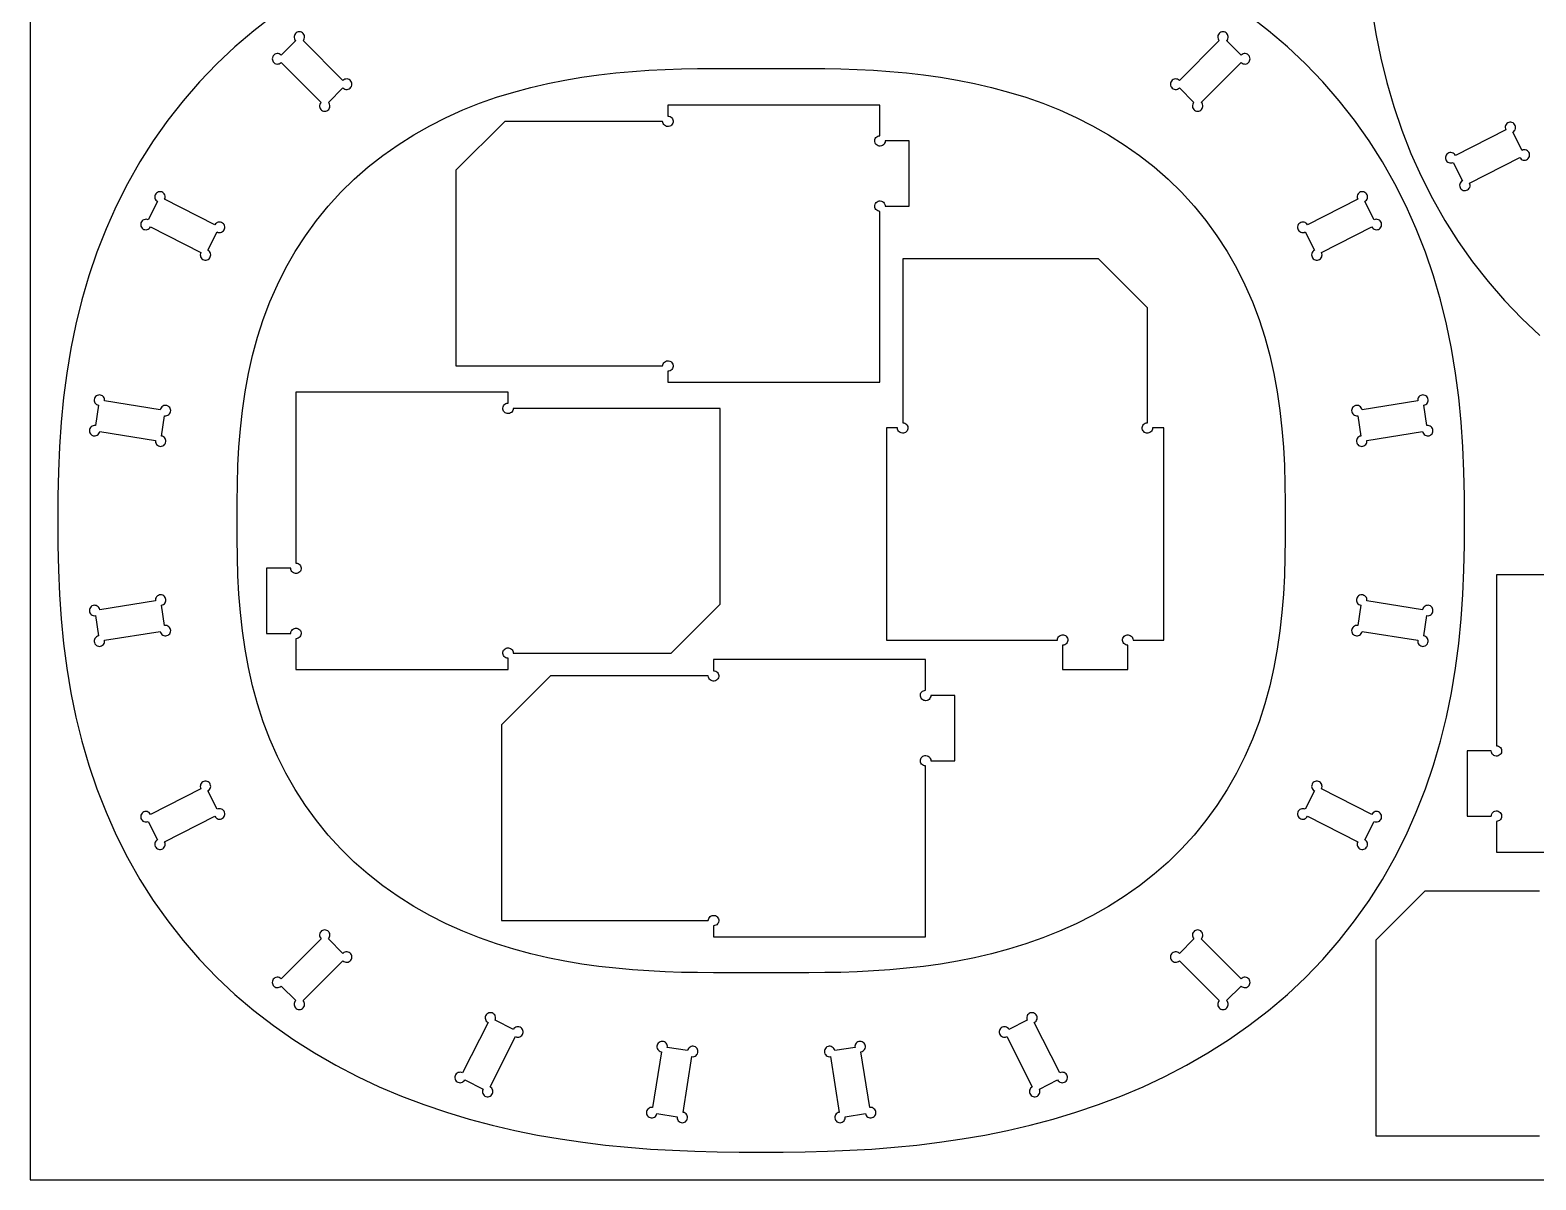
# Model space of a CAD drawing. Extents: x 0 to 2440, y -2940 to 1220.
# Drawn here: x 0 to 923, y -1470 to -765 of the extents above; entities that cross this region are included whole.
import ezdxf

# ---------------------------------------------------------------- set-up
doc = ezdxf.new("R2010")
doc.units = 0
doc.layers.add('CUT', color=1, linetype='Continuous')
doc.layers.add('REFERENCE-SHEET', color=8, linetype='Continuous')

msp = doc.modelspace()

# ---------------------------------------------------------------- linework, layer by layer
at = {"layer": 'CUT'}
for points in [[(149.21, -756.18), (137.19, -765.46), (125.6, -775.33), (114.49, -785.78), (103.88, -796.79), (93.82, -808.33), (84.35, -820.38), (75.49, -832.91), (67.27, -845.87), (59.69, -859.23), (52.78, -872.94), (46.54, -886.97), (40.96, -901.27), (36.04, -915.79), (31.76, -930.49), (28.1, -945.34), (25.03, -960.29), (22.53, -975.32), (20.56, -990.4), (19.08, -1005.49), (18.04, -1020.59), (17.39, -1035.67), (17.07, -1050.74), (17, -1065.8), (17.07, -1080.86), (17.39, -1095.93), (18.04, -1111.01), (19.08, -1126.11), (20.56, -1141.2), (22.53, -1156.28), (25.03, -1171.31), (28.1, -1186.26), (31.76, -1201.11), (36.04, -1215.81), (40.96, -1230.33), (46.54, -1244.63), (52.78, -1258.66), (59.69, -1272.37), (67.27, -1285.73), (75.49, -1298.69), (84.35, -1311.22), (93.82, -1323.27), (103.88, -1334.81), (114.49, -1345.82), (125.6, -1356.27), (137.19, -1366.14), (149.21, -1375.42), (161.6, -1384.1), (174.33, -1392.18), (187.35, -1399.67), (200.62, -1406.57), (214.09, -1412.88), (227.72, -1418.64), (241.48, -1423.85), (255.33, -1428.53), (269.24, -1432.71), (283.19, -1436.42), (297.15, -1439.67), (311.1, -1442.49), (325.02, -1444.91), (338.91, -1446.95), (352.75, -1448.64), (366.53, -1450.01), (380.26, -1451.08), (393.94, -1451.88), (407.56, -1452.44), (421.14, -1452.79), (434.68, -1452.96), (448.2, -1453), (461.72, -1452.96), (475.26, -1452.79), (488.84, -1452.44), (502.46, -1451.88), (516.14, -1451.08), (529.87, -1450.01), (543.65, -1448.64), (557.49, -1446.95), (571.38, -1444.91), (585.3, -1442.49), (599.25, -1439.67), (613.21, -1436.42), (627.16, -1432.71), (641.07, -1428.53), (654.92, -1423.85), (668.68, -1418.64), (682.31, -1412.88), (695.78, -1406.57), (709.05, -1399.67), (722.07, -1392.18), (734.8, -1384.1), (747.19, -1375.42), (759.21, -1366.14), (770.8, -1356.27), (781.91, -1345.82), (792.52, -1334.81), (802.58, -1323.27), (812.05, -1311.22), (820.91, -1298.69), (829.13, -1285.73), (836.71, -1272.37), (843.62, -1258.66), (849.86, -1244.63), (855.44, -1230.33), (860.36, -1215.81), (864.64, -1201.11), (868.3, -1186.26), (871.37, -1171.31), (873.87, -1156.28), (875.84, -1141.2), (877.32, -1126.11), (878.36, -1111.01), (879.01, -1095.93), (879.33, -1080.86), (879.4, -1065.8), (879.33, -1050.74), (879.01, -1035.67), (878.36, -1020.59), (877.32, -1005.49), (875.84, -990.4), (873.87, -975.32), (871.37, -960.29), (868.3, -945.34), (864.64, -930.49), (860.36, -915.79), (855.44, -901.27), (849.86, -886.97), (843.62, -872.94), (836.71, -859.23), (829.13, -845.87), (820.91, -832.91), (812.05, -820.38), (802.58, -808.33), (792.52, -796.79), (781.91, -785.78), (770.8, -775.33), (759.21, -765.46), (747.19, -756.18)], [(822.53, -752.28), (825.03, -767.31), (828.1, -782.26), (831.76, -797.11), (836.04, -811.81), (840.96, -826.33), (846.54, -840.63), (852.78, -854.66), (859.69, -868.37), (867.27, -881.73), (875.49, -894.69), (884.35, -907.22), (893.82, -919.27), (903.88, -930.81), (914.49, -941.82), (925.6, -952.27)], [(1029, -1099), (899, -1099), (899, -1203.8), (899.68, -1203.87), (900.33, -1204.09), (900.92, -1204.44), (901.42, -1204.9), (901.81, -1205.47), (902.07, -1206.1), (902.19, -1206.77), (902.17, -1207.46), (902, -1208.12), (901.69, -1208.73), (901.26, -1209.26), (900.73, -1209.69), (900.12, -1210), (899.46, -1210.17), (898.77, -1210.19), (898.1, -1210.07), (897.47, -1209.81), (896.9, -1209.42), (896.44, -1208.92), (896.09, -1208.33), (895.87, -1207.68), (895.8, -1207), (881, -1207), (881, -1247), (895.8, -1247), (895.87, -1246.32), (896.09, -1245.67), (896.44, -1245.08), (896.9, -1244.58), (897.47, -1244.19), (898.1, -1243.93), (898.77, -1243.81), (899.46, -1243.83), (900.12, -1244), (900.73, -1244.31), (901.26, -1244.74), (901.69, -1245.27), (902, -1245.88), (902.17, -1246.54), (902.19, -1247.23), (902.07, -1247.9), (901.81, -1248.53), (901.42, -1249.1), (900.92, -1249.56), (900.33, -1249.91), (899.68, -1250.13), (899, -1250.2), (899, -1269), (1029, -1269)], [(925.44, -1293), (855, -1293), (825, -1323), (825, -1443), (925.44, -1443)]]:
    msp.add_lwpolyline(points, dxfattribs=at)
for points in [[(191.8, -800.49), (192.33, -800.92), (192.94, -801.22), (193.61, -801.39), (194.29, -801.42), (194.96, -801.3), (195.59, -801.03), (196.16, -800.64), (196.62, -800.14), (196.97, -799.55), (197.19, -798.91), (197.26, -798.23), (197.19, -797.55), (196.97, -796.9), (196.62, -796.31), (196.16, -795.81), (195.59, -795.42), (194.96, -795.16), (194.29, -795.03), (193.61, -795.06), (192.94, -795.23), (192.33, -795.53), (191.8, -795.96), (167.33, -771.5), (167.76, -770.96), (168.07, -770.35), (168.24, -769.69), (168.26, -769.01), (168.14, -768.33), (167.88, -767.7), (167.49, -767.14), (166.99, -766.67), (166.4, -766.32), (165.75, -766.11), (165.07, -766.03), (164.39, -766.11), (163.74, -766.32), (163.15, -766.67), (162.65, -767.14), (162.26, -767.7), (162, -768.33), (161.88, -769.01), (161.9, -769.69), (162.07, -770.35), (162.38, -770.96), (162.81, -771.5), (153.9, -780.41), (153.36, -779.98), (152.75, -779.67), (152.09, -779.5), (151.41, -779.48), (150.73, -779.6), (150.1, -779.86), (149.54, -780.25), (149.07, -780.75), (148.72, -781.34), (148.51, -781.99), (148.43, -782.67), (148.51, -783.35), (148.72, -784), (149.07, -784.59), (149.54, -785.09), (150.1, -785.48), (150.73, -785.74), (151.41, -785.86), (152.09, -785.84), (152.75, -785.67), (153.36, -785.36), (153.9, -784.93), (178.36, -809.4), (177.93, -809.93), (177.63, -810.54), (177.46, -811.21), (177.43, -811.89), (177.56, -812.56), (177.82, -813.19), (178.21, -813.76), (178.71, -814.22), (179.3, -814.57), (179.95, -814.79), (180.63, -814.86), (181.31, -814.79), (181.95, -814.57), (182.54, -814.22), (183.04, -813.76), (183.43, -813.19), (183.7, -812.56), (183.82, -811.89), (183.79, -811.21), (183.62, -810.54), (183.32, -809.93), (182.89, -809.4)], [(713.51, -809.4), (713.08, -809.93), (712.78, -810.54), (712.61, -811.21), (712.58, -811.89), (712.7, -812.56), (712.97, -813.19), (713.36, -813.76), (713.86, -814.22), (714.45, -814.57), (715.09, -814.79), (715.77, -814.86), (716.45, -814.79), (717.1, -814.57), (717.69, -814.22), (718.19, -813.76), (718.58, -813.19), (718.84, -812.56), (718.97, -811.89), (718.94, -811.21), (718.77, -810.54), (718.47, -809.93), (718.04, -809.4), (742.5, -784.93), (743.04, -785.36), (743.65, -785.67), (744.31, -785.84), (744.99, -785.86), (745.67, -785.74), (746.3, -785.48), (746.86, -785.09), (747.33, -784.59), (747.68, -784), (747.89, -783.35), (747.97, -782.67), (747.89, -781.99), (747.68, -781.34), (747.33, -780.75), (746.86, -780.25), (746.3, -779.86), (745.67, -779.6), (744.99, -779.48), (744.31, -779.5), (743.65, -779.67), (743.04, -779.98), (742.5, -780.41), (733.59, -771.5), (734.02, -770.96), (734.33, -770.35), (734.5, -769.69), (734.52, -769.01), (734.4, -768.33), (734.14, -767.7), (733.75, -767.14), (733.25, -766.67), (732.66, -766.32), (732.01, -766.11), (731.33, -766.03), (730.65, -766.11), (730, -766.32), (729.41, -766.67), (728.91, -767.14), (728.52, -767.7), (728.26, -768.33), (728.14, -769.01), (728.16, -769.69), (728.33, -770.35), (728.64, -770.96), (729.07, -771.5), (704.6, -795.96), (704.07, -795.53), (703.46, -795.23), (702.79, -795.06), (702.11, -795.03), (701.44, -795.16), (700.81, -795.42), (700.24, -795.81), (699.78, -796.31), (699.43, -796.9), (699.21, -797.55), (699.14, -798.23), (699.21, -798.91), (699.43, -799.55), (699.78, -800.14), (700.24, -800.64), (700.81, -801.03), (701.44, -801.3), (702.11, -801.42), (702.79, -801.39), (703.46, -801.22), (704.07, -800.92), (704.6, -800.49)], [(769.39, -1077.02), (769.28, -1088.25), (768.96, -1099.51), (768.39, -1110.8), (767.51, -1122.1), (766.27, -1133.41), (764.63, -1144.7), (762.56, -1155.94), (760.02, -1167.12), (756.99, -1178.19), (753.45, -1189.13), (749.37, -1199.89), (744.75, -1210.44), (739.58, -1220.73), (733.87, -1230.73), (727.62, -1240.4), (720.85, -1249.71), (713.58, -1258.61), (705.84, -1267.09), (697.65, -1275.11), (689.05, -1282.66), (680.08, -1289.72), (670.78, -1296.29), (661.19, -1302.35), (651.36, -1307.92), (641.32, -1312.99), (631.12, -1317.57), (620.8, -1321.69), (610.39, -1325.35), (599.92, -1328.58), (589.43, -1331.41), (578.94, -1333.85), (568.47, -1335.93), (558.05, -1337.68), (547.68, -1339.12), (537.39, -1340.29), (527.17, -1341.21), (517.04, -1341.91), (507, -1342.41), (497.03, -1342.75), (487.15, -1342.95), (477.34, -1343.04), (467.59, -1343.06), (457.88, -1343.03), (448.2, -1343), (438.52, -1343.03), (428.81, -1343.06), (419.06, -1343.04), (409.25, -1342.95), (399.37, -1342.75), (389.4, -1342.41), (379.36, -1341.91), (369.23, -1341.21), (359.01, -1340.29), (348.72, -1339.12), (338.35, -1337.68), (327.93, -1335.93), (317.46, -1333.85), (306.97, -1331.41), (296.48, -1328.58), (286.01, -1325.35), (275.6, -1321.69), (265.28, -1317.57), (255.08, -1312.99), (245.04, -1307.92), (235.21, -1302.35), (225.62, -1296.29), (216.32, -1289.72), (207.35, -1282.66), (198.75, -1275.11), (190.56, -1267.09), (182.82, -1258.61), (175.55, -1249.71), (168.78, -1240.4), (162.53, -1230.73), (156.82, -1220.73), (151.65, -1210.44), (147.03, -1199.89), (142.95, -1189.13), (139.41, -1178.19), (136.38, -1167.12), (133.84, -1155.94), (131.77, -1144.7), (130.13, -1133.41), (128.89, -1122.1), (128.01, -1110.8), (127.44, -1099.51), (127.12, -1088.25), (127.01, -1077.02), (127, -1065.8), (127.01, -1054.58), (127.12, -1043.35), (127.44, -1032.09), (128.01, -1020.8), (128.89, -1009.5), (130.13, -998.19), (131.77, -986.9), (133.84, -975.66), (136.38, -964.48), (139.41, -953.41), (142.95, -942.47), (147.03, -931.71), (151.65, -921.16), (156.82, -910.87), (162.53, -900.87), (168.78, -891.2), (175.55, -881.89), (182.82, -872.99), (190.56, -864.51), (198.75, -856.49), (207.35, -848.94), (216.32, -841.88), (225.62, -835.31), (235.21, -829.25), (245.04, -823.68), (255.08, -818.61), (265.28, -814.03), (275.6, -809.91), (286.01, -806.25), (296.48, -803.02), (306.97, -800.19), (317.46, -797.75), (327.93, -795.67), (338.35, -793.92), (348.72, -792.48), (359.01, -791.31), (369.23, -790.39), (379.36, -789.69), (389.4, -789.19), (399.37, -788.85), (409.25, -788.65), (419.06, -788.56), (428.81, -788.54), (438.52, -788.57), (448.2, -788.6), (457.88, -788.57), (467.59, -788.54), (477.34, -788.56), (487.15, -788.65), (497.03, -788.85), (507, -789.19), (517.04, -789.69), (527.17, -790.39), (537.39, -791.31), (547.68, -792.48), (558.05, -793.92), (568.47, -795.67), (578.94, -797.75), (589.43, -800.19), (599.92, -803.02), (610.39, -806.25), (620.8, -809.91), (631.12, -814.03), (641.32, -818.61), (651.36, -823.68), (661.19, -829.25), (670.78, -835.31), (680.08, -841.88), (689.05, -848.94), (697.65, -856.49), (705.84, -864.51), (713.58, -872.99), (720.85, -881.89), (727.62, -891.2), (733.87, -900.87), (739.58, -910.87), (744.75, -921.16), (749.37, -931.71), (753.45, -942.47), (756.99, -953.41), (760.02, -964.48), (762.56, -975.66), (764.63, -986.9), (766.27, -998.19), (767.51, -1009.5), (768.39, -1020.8), (768.96, -1032.09), (769.28, -1043.35), (769.39, -1054.58), (769.4, -1065.8)], [(521, -981), (521, -876.2), (520.32, -876.13), (519.67, -875.91), (519.08, -875.56), (518.58, -875.1), (518.19, -874.53), (517.93, -873.9), (517.81, -873.23), (517.83, -872.54), (518, -871.88), (518.31, -871.27), (518.74, -870.74), (519.27, -870.31), (519.88, -870), (520.54, -869.83), (521.23, -869.81), (521.9, -869.93), (522.53, -870.19), (523.1, -870.58), (523.56, -871.08), (523.91, -871.67), (524.13, -872.32), (524.2, -873), (539, -873), (539, -833), (524.2, -833), (524.13, -833.68), (523.91, -834.33), (523.56, -834.92), (523.1, -835.42), (522.53, -835.81), (521.9, -836.07), (521.23, -836.19), (520.54, -836.17), (519.88, -836), (519.27, -835.69), (518.74, -835.26), (518.31, -834.73), (518, -834.12), (517.83, -833.46), (517.81, -832.77), (517.93, -832.1), (518.19, -831.47), (518.58, -830.9), (519.08, -830.44), (519.67, -830.09), (520.32, -829.87), (521, -829.8), (521, -811), (391, -811), (391, -817.8), (391.68, -817.87), (392.33, -818.09), (392.92, -818.44), (393.42, -818.9), (393.81, -819.47), (394.07, -820.1), (394.19, -820.77), (394.17, -821.46), (394, -822.12), (393.69, -822.73), (393.26, -823.26), (392.73, -823.69), (392.12, -824), (391.46, -824.17), (390.77, -824.19), (390.1, -824.07), (389.47, -823.81), (388.9, -823.42), (388.44, -822.92), (388.09, -822.33), (387.87, -821.68), (387.8, -821), (291, -821), (261, -851), (261, -971), (387.8, -971), (387.87, -970.32), (388.09, -969.67), (388.44, -969.08), (388.9, -968.58), (389.47, -968.19), (390.1, -967.93), (390.77, -967.81), (391.46, -967.83), (392.12, -968), (392.73, -968.31), (393.26, -968.74), (393.69, -969.27), (394, -969.88), (394.17, -970.54), (394.19, -971.23), (394.07, -971.9), (393.81, -972.53), (393.42, -973.1), (392.92, -973.56), (392.33, -973.91), (391.68, -974.13), (391, -974.2), (391, -981)], [(908.98, -827.57), (909.56, -827.2), (910.04, -826.71), (910.4, -826.13), (910.64, -825.49), (910.73, -824.81), (910.67, -824.13), (910.48, -823.47), (910.15, -822.87), (909.69, -822.36), (909.14, -821.95), (908.52, -821.67), (907.85, -821.53), (907.17, -821.54), (906.5, -821.69), (905.88, -821.98), (905.33, -822.39), (904.89, -822.91), (904.56, -823.51), (904.38, -824.17), (904.33, -824.85), (904.44, -825.53), (904.68, -826.17), (873.85, -841.88), (873.48, -841.31), (872.99, -840.83), (872.41, -840.46), (871.77, -840.23), (871.09, -840.13), (870.41, -840.19), (869.75, -840.38), (869.15, -840.72), (868.64, -841.17), (868.24, -841.72), (867.96, -842.34), (867.81, -843.01), (867.82, -843.7), (867.97, -844.36), (868.26, -844.98), (868.67, -845.53), (869.19, -845.97), (869.8, -846.3), (870.45, -846.48), (871.14, -846.53), (871.81, -846.43), (872.45, -846.18), (878.17, -857.41), (877.6, -857.78), (877.12, -858.27), (876.75, -858.85), (876.52, -859.49), (876.43, -860.17), (876.48, -860.85), (876.68, -861.51), (877.01, -862.1), (877.46, -862.62), (878.01, -863.02), (878.64, -863.3), (879.31, -863.44), (879.99, -863.44), (880.66, -863.29), (881.28, -863), (881.82, -862.59), (882.27, -862.07), (882.59, -861.46), (882.78, -860.81), (882.82, -860.12), (882.72, -859.45), (882.48, -858.81), (913.3, -843.1), (913.68, -843.67), (914.17, -844.15), (914.74, -844.52), (915.39, -844.75), (916.06, -844.85), (916.75, -844.79), (917.4, -844.59), (918, -844.26), (918.51, -843.81), (918.92, -843.26), (919.2, -842.64), (919.34, -841.97), (919.33, -841.28), (919.18, -840.61), (918.9, -839.99), (918.48, -839.45), (917.96, -839.01), (917.36, -838.68), (916.7, -838.49), (916.02, -838.45), (915.34, -838.55), (914.7, -838.8)], [(114.7, -888.8), (115.34, -889.05), (116.02, -889.15), (116.7, -889.11), (117.36, -888.92), (117.96, -888.59), (118.48, -888.15), (118.9, -887.61), (119.18, -886.99), (119.33, -886.32), (119.34, -885.63), (119.2, -884.96), (118.92, -884.34), (118.51, -883.79), (118, -883.34), (117.4, -883.01), (116.75, -882.81), (116.06, -882.75), (115.39, -882.85), (114.74, -883.08), (114.17, -883.45), (113.68, -883.93), (113.3, -884.5), (82.48, -868.79), (82.72, -868.15), (82.82, -867.48), (82.78, -866.79), (82.59, -866.14), (82.27, -865.53), (81.82, -865.01), (81.28, -864.6), (80.66, -864.31), (79.99, -864.16), (79.31, -864.16), (78.64, -864.3), (78.01, -864.58), (77.46, -864.98), (77.01, -865.5), (76.68, -866.09), (76.48, -866.75), (76.43, -867.43), (76.52, -868.11), (76.75, -868.75), (77.12, -869.33), (77.6, -869.82), (78.17, -870.19), (72.45, -881.42), (71.81, -881.17), (71.14, -881.07), (70.45, -881.12), (69.8, -881.3), (69.19, -881.63), (68.67, -882.07), (68.26, -882.62), (67.97, -883.24), (67.82, -883.9), (67.81, -884.59), (67.96, -885.26), (68.24, -885.88), (68.64, -886.43), (69.15, -886.88), (69.75, -887.22), (70.41, -887.41), (71.09, -887.47), (71.77, -887.37), (72.41, -887.14), (72.99, -886.77), (73.48, -886.29), (73.85, -885.72), (104.68, -901.43), (104.44, -902.07), (104.33, -902.75), (104.38, -903.43), (104.56, -904.09), (104.89, -904.69), (105.33, -905.21), (105.88, -905.62), (106.5, -905.91), (107.17, -906.06), (107.85, -906.07), (108.52, -905.93), (109.14, -905.65), (109.69, -905.24), (110.15, -904.73), (110.48, -904.13), (110.67, -903.47), (110.73, -902.79), (110.64, -902.11), (110.4, -901.47), (110.04, -900.89), (109.56, -900.4), (108.98, -900.03)], [(787.42, -900.03), (786.84, -900.4), (786.36, -900.89), (786, -901.47), (785.76, -902.11), (785.67, -902.79), (785.73, -903.47), (785.92, -904.13), (786.25, -904.73), (786.71, -905.24), (787.26, -905.65), (787.88, -905.93), (788.55, -906.07), (789.23, -906.06), (789.9, -905.91), (790.52, -905.62), (791.07, -905.21), (791.51, -904.69), (791.84, -904.09), (792.02, -903.43), (792.07, -902.75), (791.96, -902.07), (791.72, -901.43), (822.55, -885.72), (822.92, -886.29), (823.41, -886.77), (823.99, -887.14), (824.63, -887.37), (825.31, -887.47), (825.99, -887.41), (826.65, -887.22), (827.25, -886.88), (827.76, -886.43), (828.16, -885.88), (828.44, -885.26), (828.59, -884.59), (828.58, -883.9), (828.43, -883.24), (828.14, -882.62), (827.73, -882.07), (827.21, -881.63), (826.6, -881.3), (825.95, -881.12), (825.26, -881.07), (824.59, -881.17), (823.95, -881.42), (818.23, -870.19), (818.8, -869.82), (819.28, -869.33), (819.65, -868.75), (819.88, -868.11), (819.97, -867.43), (819.92, -866.75), (819.72, -866.09), (819.39, -865.5), (818.94, -864.98), (818.39, -864.58), (817.76, -864.3), (817.09, -864.16), (816.41, -864.16), (815.74, -864.31), (815.12, -864.6), (814.58, -865.01), (814.13, -865.53), (813.81, -866.14), (813.62, -866.79), (813.58, -867.48), (813.68, -868.15), (813.92, -868.79), (783.1, -884.5), (782.72, -883.93), (782.23, -883.45), (781.66, -883.08), (781.01, -882.85), (780.34, -882.75), (779.65, -882.81), (779, -883.01), (778.4, -883.34), (777.89, -883.79), (777.48, -884.34), (777.2, -884.96), (777.06, -885.63), (777.07, -886.32), (777.22, -886.99), (777.5, -887.61), (777.92, -888.15), (778.44, -888.59), (779.04, -888.92), (779.7, -889.11), (780.38, -889.15), (781.06, -889.05), (781.7, -888.8)], [(525, -1139), (629.8, -1139), (629.87, -1138.32), (630.09, -1137.67), (630.44, -1137.08), (630.9, -1136.58), (631.47, -1136.19), (632.1, -1135.93), (632.77, -1135.81), (633.46, -1135.83), (634.12, -1136), (634.73, -1136.31), (635.26, -1136.74), (635.69, -1137.27), (636, -1137.88), (636.17, -1138.54), (636.19, -1139.23), (636.07, -1139.9), (635.81, -1140.53), (635.42, -1141.1), (634.92, -1141.56), (634.33, -1141.91), (633.68, -1142.13), (633, -1142.2), (633, -1157), (673, -1157), (673, -1142.2), (672.32, -1142.13), (671.67, -1141.91), (671.08, -1141.56), (670.58, -1141.1), (670.19, -1140.53), (669.93, -1139.9), (669.81, -1139.23), (669.83, -1138.54), (670, -1137.88), (670.31, -1137.27), (670.74, -1136.74), (671.27, -1136.31), (671.88, -1136), (672.54, -1135.83), (673.23, -1135.81), (673.9, -1135.93), (674.53, -1136.19), (675.1, -1136.58), (675.56, -1137.08), (675.91, -1137.67), (676.13, -1138.32), (676.2, -1139), (695, -1139), (695, -1009), (688.2, -1009), (688.13, -1009.68), (687.91, -1010.33), (687.56, -1010.92), (687.1, -1011.42), (686.53, -1011.81), (685.9, -1012.07), (685.23, -1012.19), (684.54, -1012.17), (683.88, -1012), (683.27, -1011.69), (682.74, -1011.26), (682.31, -1010.73), (682, -1010.12), (681.83, -1009.46), (681.81, -1008.77), (681.93, -1008.1), (682.19, -1007.47), (682.58, -1006.9), (683.08, -1006.44), (683.67, -1006.09), (684.32, -1005.87), (685, -1005.8), (685, -935.36), (655, -905.36), (535, -905.36), (535, -1005.8), (535.68, -1005.87), (536.33, -1006.09), (536.92, -1006.44), (537.42, -1006.9), (537.81, -1007.47), (538.07, -1008.1), (538.19, -1008.77), (538.17, -1009.46), (538, -1010.12), (537.69, -1010.73), (537.26, -1011.26), (536.73, -1011.69), (536.12, -1012), (535.46, -1012.17), (534.77, -1012.19), (534.1, -1012.07), (533.47, -1011.81), (532.9, -1011.42), (532.44, -1010.92), (532.09, -1010.33), (531.87, -1009.68), (531.8, -1009), (525, -1009)], [(163, -987), (163, -1091.8), (163.68, -1091.87), (164.33, -1092.09), (164.92, -1092.44), (165.42, -1092.9), (165.81, -1093.47), (166.07, -1094.1), (166.19, -1094.77), (166.17, -1095.46), (166, -1096.12), (165.69, -1096.73), (165.26, -1097.26), (164.73, -1097.69), (164.12, -1098), (163.46, -1098.17), (162.77, -1098.19), (162.1, -1098.07), (161.47, -1097.81), (160.9, -1097.42), (160.44, -1096.92), (160.09, -1096.33), (159.87, -1095.68), (159.8, -1095), (145, -1095), (145, -1135), (159.8, -1135), (159.87, -1134.32), (160.09, -1133.67), (160.44, -1133.08), (160.9, -1132.58), (161.47, -1132.19), (162.1, -1131.93), (162.77, -1131.81), (163.46, -1131.83), (164.12, -1132), (164.73, -1132.31), (165.26, -1132.74), (165.69, -1133.27), (166, -1133.88), (166.17, -1134.54), (166.19, -1135.23), (166.07, -1135.9), (165.81, -1136.53), (165.42, -1137.1), (164.92, -1137.56), (164.33, -1137.91), (163.68, -1138.13), (163, -1138.2), (163, -1157), (293, -1157), (293, -1150.2), (292.32, -1150.13), (291.67, -1149.91), (291.08, -1149.56), (290.58, -1149.1), (290.19, -1148.53), (289.93, -1147.9), (289.81, -1147.23), (289.83, -1146.54), (290, -1145.88), (290.31, -1145.27), (290.74, -1144.74), (291.27, -1144.31), (291.88, -1144), (292.54, -1143.83), (293.23, -1143.81), (293.9, -1143.93), (294.53, -1144.19), (295.1, -1144.58), (295.56, -1145.08), (295.91, -1145.67), (296.13, -1146.32), (296.2, -1147), (393, -1147), (423, -1117), (423, -997), (296.2, -997), (296.13, -997.68), (295.91, -998.33), (295.56, -998.92), (295.1, -999.42), (294.53, -999.81), (293.9, -1000.07), (293.23, -1000.19), (292.54, -1000.17), (291.88, -1000), (291.27, -999.69), (290.74, -999.26), (290.31, -998.73), (290, -998.12), (289.83, -997.46), (289.81, -996.77), (289.93, -996.1), (290.19, -995.47), (290.58, -994.9), (291.08, -994.44), (291.67, -994.09), (292.32, -993.87), (293, -993.8), (293, -987)], [(82.48, -1001.5), (83.16, -1001.53), (83.84, -1001.42), (84.47, -1001.17), (85.04, -1000.78), (85.51, -1000.29), (85.87, -999.71), (86.1, -999.06), (86.18, -998.38), (86.11, -997.7), (85.91, -997.05), (85.57, -996.46), (85.11, -995.95), (84.55, -995.55), (83.92, -995.28), (83.25, -995.15), (82.57, -995.16), (81.9, -995.32), (81.29, -995.62), (80.75, -996.04), (80.31, -996.57), (80, -997.18), (79.82, -997.84), (45.64, -992.42), (45.68, -991.74), (45.57, -991.06), (45.31, -990.43), (44.93, -989.86), (44.44, -989.39), (43.85, -989.03), (43.21, -988.81), (42.53, -988.72), (41.85, -988.79), (41.2, -988.99), (40.6, -989.33), (40.1, -989.79), (39.7, -990.35), (39.43, -990.98), (39.3, -991.65), (39.31, -992.33), (39.47, -993), (39.77, -993.61), (40.19, -994.15), (40.72, -994.59), (41.32, -994.9), (41.98, -995.08), (40.01, -1007.53), (39.33, -1007.49), (38.65, -1007.61), (38.02, -1007.86), (37.45, -1008.24), (36.98, -1008.73), (36.62, -1009.32), (36.39, -1009.96), (36.31, -1010.64), (36.37, -1011.32), (36.58, -1011.98), (36.92, -1012.57), (37.38, -1013.08), (37.94, -1013.47), (38.57, -1013.75), (39.24, -1013.88), (39.92, -1013.86), (40.59, -1013.7), (41.2, -1013.4), (41.74, -1012.98), (42.18, -1012.46), (42.49, -1011.85), (42.67, -1011.19), (76.85, -1016.6), (76.81, -1017.28), (76.92, -1017.96), (77.18, -1018.6), (77.56, -1019.16), (78.05, -1019.64), (78.64, -1019.99), (79.28, -1020.22), (79.96, -1020.3), (80.64, -1020.24), (81.29, -1020.03), (81.89, -1019.69), (82.39, -1019.23), (82.79, -1018.68), (83.06, -1018.05), (83.19, -1017.38), (83.18, -1016.69), (83.02, -1016.03), (82.72, -1015.41), (82.3, -1014.87), (81.77, -1014.44), (81.17, -1014.12), (80.51, -1013.94)], [(815.89, -1013.94), (815.23, -1014.12), (814.63, -1014.44), (814.1, -1014.87), (813.68, -1015.41), (813.38, -1016.03), (813.22, -1016.69), (813.21, -1017.38), (813.34, -1018.05), (813.61, -1018.68), (814.01, -1019.23), (814.51, -1019.69), (815.11, -1020.03), (815.76, -1020.24), (816.44, -1020.3), (817.12, -1020.22), (817.76, -1019.99), (818.35, -1019.64), (818.84, -1019.16), (819.22, -1018.6), (819.48, -1017.96), (819.59, -1017.28), (819.55, -1016.6), (853.73, -1011.19), (853.91, -1011.85), (854.22, -1012.46), (854.66, -1012.98), (855.2, -1013.4), (855.81, -1013.7), (856.48, -1013.86), (857.16, -1013.88), (857.83, -1013.75), (858.46, -1013.47), (859.02, -1013.08), (859.48, -1012.57), (859.82, -1011.98), (860.03, -1011.32), (860.09, -1010.64), (860.01, -1009.96), (859.78, -1009.32), (859.42, -1008.73), (858.95, -1008.24), (858.38, -1007.86), (857.75, -1007.61), (857.07, -1007.49), (856.39, -1007.53), (854.42, -995.08), (855.08, -994.9), (855.68, -994.59), (856.21, -994.15), (856.63, -993.61), (856.93, -993), (857.09, -992.33), (857.1, -991.65), (856.97, -990.98), (856.7, -990.35), (856.3, -989.79), (855.8, -989.33), (855.2, -988.99), (854.55, -988.79), (853.87, -988.72), (853.19, -988.81), (852.55, -989.03), (851.96, -989.39), (851.47, -989.86), (851.09, -990.43), (850.83, -991.06), (850.72, -991.74), (850.76, -992.42), (816.58, -997.84), (816.4, -997.18), (816.09, -996.57), (815.65, -996.04), (815.11, -995.62), (814.5, -995.32), (813.83, -995.16), (813.15, -995.15), (812.48, -995.28), (811.85, -995.55), (811.29, -995.95), (810.83, -996.46), (810.49, -997.05), (810.29, -997.7), (810.22, -998.38), (810.3, -999.06), (810.53, -999.71), (810.89, -1000.29), (811.36, -1000.78), (811.93, -1001.17), (812.56, -1001.42), (813.24, -1001.53), (813.92, -1001.5)], [(80.51, -1117.66), (81.17, -1117.48), (81.77, -1117.16), (82.3, -1116.73), (82.72, -1116.19), (83.02, -1115.57), (83.18, -1114.91), (83.19, -1114.22), (83.06, -1113.55), (82.79, -1112.92), (82.39, -1112.37), (81.89, -1111.91), (81.29, -1111.57), (80.64, -1111.36), (79.96, -1111.3), (79.28, -1111.38), (78.64, -1111.61), (78.05, -1111.96), (77.56, -1112.44), (77.18, -1113), (76.92, -1113.64), (76.81, -1114.32), (76.85, -1115), (42.67, -1120.41), (42.49, -1119.75), (42.18, -1119.14), (41.74, -1118.62), (41.2, -1118.2), (40.59, -1117.9), (39.92, -1117.74), (39.24, -1117.72), (38.57, -1117.85), (37.94, -1118.13), (37.38, -1118.52), (36.92, -1119.03), (36.58, -1119.62), (36.37, -1120.28), (36.31, -1120.96), (36.39, -1121.64), (36.62, -1122.28), (36.98, -1122.87), (37.45, -1123.36), (38.02, -1123.74), (38.65, -1123.99), (39.33, -1124.11), (40.01, -1124.07), (41.98, -1136.52), (41.32, -1136.7), (40.72, -1137.01), (40.19, -1137.45), (39.77, -1137.99), (39.47, -1138.6), (39.31, -1139.27), (39.3, -1139.95), (39.43, -1140.62), (39.7, -1141.25), (40.1, -1141.81), (40.6, -1142.27), (41.2, -1142.61), (41.85, -1142.81), (42.53, -1142.88), (43.21, -1142.79), (43.85, -1142.57), (44.44, -1142.21), (44.93, -1141.74), (45.31, -1141.17), (45.57, -1140.54), (45.68, -1139.86), (45.64, -1139.18), (79.82, -1133.76), (80, -1134.42), (80.31, -1135.03), (80.75, -1135.56), (81.29, -1135.98), (81.9, -1136.28), (82.57, -1136.44), (83.25, -1136.45), (83.92, -1136.32), (84.55, -1136.05), (85.11, -1135.65), (85.57, -1135.14), (85.91, -1134.55), (86.11, -1133.9), (86.18, -1133.22), (86.1, -1132.54), (85.87, -1131.89), (85.51, -1131.31), (85.04, -1130.82), (84.47, -1130.43), (83.84, -1130.18), (83.16, -1130.07), (82.48, -1130.1)], [(813.92, -1130.1), (813.24, -1130.07), (812.56, -1130.18), (811.93, -1130.43), (811.36, -1130.82), (810.89, -1131.31), (810.53, -1131.89), (810.3, -1132.54), (810.22, -1133.22), (810.29, -1133.9), (810.49, -1134.55), (810.83, -1135.14), (811.29, -1135.65), (811.85, -1136.05), (812.48, -1136.32), (813.15, -1136.45), (813.83, -1136.44), (814.5, -1136.28), (815.11, -1135.98), (815.65, -1135.56), (816.09, -1135.03), (816.4, -1134.42), (816.58, -1133.76), (850.76, -1139.18), (850.72, -1139.86), (850.83, -1140.54), (851.09, -1141.17), (851.47, -1141.74), (851.96, -1142.21), (852.55, -1142.57), (853.19, -1142.79), (853.87, -1142.88), (854.55, -1142.81), (855.2, -1142.61), (855.8, -1142.27), (856.3, -1141.81), (856.7, -1141.25), (856.97, -1140.62), (857.1, -1139.95), (857.09, -1139.27), (856.93, -1138.6), (856.63, -1137.99), (856.21, -1137.45), (855.68, -1137.01), (855.08, -1136.7), (854.42, -1136.52), (856.39, -1124.07), (857.07, -1124.11), (857.75, -1123.99), (858.38, -1123.74), (858.95, -1123.36), (859.42, -1122.87), (859.78, -1122.28), (860.01, -1121.64), (860.09, -1120.96), (860.03, -1120.28), (859.82, -1119.62), (859.48, -1119.03), (859.02, -1118.52), (858.46, -1118.13), (857.83, -1117.85), (857.16, -1117.72), (856.48, -1117.74), (855.81, -1117.9), (855.2, -1118.2), (854.66, -1118.62), (854.22, -1119.14), (853.91, -1119.75), (853.73, -1120.41), (819.55, -1115), (819.59, -1114.32), (819.48, -1113.64), (819.22, -1113), (818.84, -1112.44), (818.35, -1111.96), (817.76, -1111.61), (817.12, -1111.38), (816.44, -1111.3), (815.76, -1111.36), (815.11, -1111.57), (814.51, -1111.91), (814.01, -1112.37), (813.61, -1112.92), (813.34, -1113.55), (813.21, -1114.22), (813.22, -1114.91), (813.38, -1115.57), (813.68, -1116.19), (814.1, -1116.73), (814.63, -1117.16), (815.23, -1117.48), (815.89, -1117.66)], [(549, -1321), (549, -1216.2), (548.32, -1216.13), (547.67, -1215.91), (547.08, -1215.56), (546.58, -1215.1), (546.19, -1214.53), (545.93, -1213.9), (545.81, -1213.23), (545.83, -1212.54), (546, -1211.88), (546.31, -1211.27), (546.74, -1210.74), (547.27, -1210.31), (547.88, -1210), (548.54, -1209.83), (549.23, -1209.81), (549.9, -1209.93), (550.53, -1210.19), (551.1, -1210.58), (551.56, -1211.08), (551.91, -1211.67), (552.13, -1212.32), (552.2, -1213), (567, -1213), (567, -1173), (552.2, -1173), (552.13, -1173.68), (551.91, -1174.33), (551.56, -1174.92), (551.1, -1175.42), (550.53, -1175.81), (549.9, -1176.07), (549.23, -1176.19), (548.54, -1176.17), (547.88, -1176), (547.27, -1175.69), (546.74, -1175.26), (546.31, -1174.73), (546, -1174.12), (545.83, -1173.46), (545.81, -1172.77), (545.93, -1172.1), (546.19, -1171.47), (546.58, -1170.9), (547.08, -1170.44), (547.67, -1170.09), (548.32, -1169.87), (549, -1169.8), (549, -1151), (419, -1151), (419, -1157.8), (419.68, -1157.87), (420.33, -1158.09), (420.92, -1158.44), (421.42, -1158.9), (421.81, -1159.47), (422.07, -1160.1), (422.19, -1160.77), (422.17, -1161.46), (422, -1162.12), (421.69, -1162.73), (421.26, -1163.26), (420.73, -1163.69), (420.12, -1164), (419.46, -1164.17), (418.77, -1164.19), (418.1, -1164.07), (417.47, -1163.81), (416.9, -1163.42), (416.44, -1162.92), (416.09, -1162.33), (415.87, -1161.68), (415.8, -1161), (319, -1161), (289, -1191), (289, -1311), (415.8, -1311), (415.87, -1310.32), (416.09, -1309.67), (416.44, -1309.08), (416.9, -1308.58), (417.47, -1308.19), (418.1, -1307.93), (418.77, -1307.81), (419.46, -1307.83), (420.12, -1308), (420.73, -1308.31), (421.26, -1308.74), (421.69, -1309.27), (422, -1309.88), (422.17, -1310.54), (422.19, -1311.23), (422.07, -1311.9), (421.81, -1312.53), (421.42, -1313.1), (420.92, -1313.56), (420.33, -1313.91), (419.68, -1314.13), (419, -1314.2), (419, -1321)], [(108.98, -1231.57), (109.56, -1231.2), (110.04, -1230.71), (110.4, -1230.13), (110.64, -1229.49), (110.73, -1228.81), (110.67, -1228.13), (110.48, -1227.47), (110.15, -1226.87), (109.69, -1226.36), (109.14, -1225.95), (108.52, -1225.67), (107.85, -1225.53), (107.17, -1225.54), (106.5, -1225.69), (105.88, -1225.98), (105.33, -1226.39), (104.89, -1226.91), (104.56, -1227.51), (104.38, -1228.17), (104.33, -1228.85), (104.44, -1229.53), (104.68, -1230.17), (73.85, -1245.88), (73.48, -1245.31), (72.99, -1244.83), (72.41, -1244.46), (71.77, -1244.23), (71.09, -1244.13), (70.41, -1244.19), (69.75, -1244.38), (69.15, -1244.72), (68.64, -1245.17), (68.24, -1245.72), (67.96, -1246.34), (67.81, -1247.01), (67.82, -1247.7), (67.97, -1248.36), (68.26, -1248.98), (68.67, -1249.53), (69.19, -1249.97), (69.8, -1250.3), (70.45, -1250.48), (71.14, -1250.53), (71.81, -1250.43), (72.45, -1250.18), (78.17, -1261.41), (77.6, -1261.78), (77.12, -1262.27), (76.75, -1262.85), (76.52, -1263.49), (76.43, -1264.17), (76.48, -1264.85), (76.68, -1265.51), (77.01, -1266.1), (77.46, -1266.62), (78.01, -1267.02), (78.64, -1267.3), (79.31, -1267.44), (79.99, -1267.44), (80.66, -1267.29), (81.28, -1267), (81.82, -1266.59), (82.27, -1266.07), (82.59, -1265.46), (82.78, -1264.81), (82.82, -1264.12), (82.72, -1263.45), (82.48, -1262.81), (113.3, -1247.1), (113.68, -1247.67), (114.17, -1248.15), (114.74, -1248.52), (115.39, -1248.75), (116.06, -1248.85), (116.75, -1248.79), (117.4, -1248.59), (118, -1248.26), (118.51, -1247.81), (118.92, -1247.26), (119.2, -1246.64), (119.34, -1245.97), (119.33, -1245.28), (119.18, -1244.61), (118.9, -1243.99), (118.48, -1243.45), (117.96, -1243.01), (117.36, -1242.68), (116.7, -1242.49), (116.02, -1242.45), (115.34, -1242.55), (114.7, -1242.8)], [(781.7, -1242.8), (781.06, -1242.55), (780.38, -1242.45), (779.7, -1242.49), (779.04, -1242.68), (778.44, -1243.01), (777.92, -1243.45), (777.5, -1243.99), (777.22, -1244.61), (777.07, -1245.28), (777.06, -1245.97), (777.2, -1246.64), (777.48, -1247.26), (777.89, -1247.81), (778.4, -1248.26), (779, -1248.59), (779.65, -1248.79), (780.34, -1248.85), (781.01, -1248.75), (781.66, -1248.52), (782.23, -1248.15), (782.72, -1247.67), (783.1, -1247.1), (813.92, -1262.81), (813.68, -1263.45), (813.58, -1264.12), (813.62, -1264.81), (813.81, -1265.46), (814.13, -1266.07), (814.58, -1266.59), (815.12, -1267), (815.74, -1267.29), (816.41, -1267.44), (817.09, -1267.44), (817.76, -1267.3), (818.39, -1267.02), (818.94, -1266.62), (819.39, -1266.1), (819.72, -1265.51), (819.92, -1264.85), (819.97, -1264.17), (819.88, -1263.49), (819.65, -1262.85), (819.28, -1262.27), (818.8, -1261.78), (818.23, -1261.41), (823.95, -1250.18), (824.59, -1250.43), (825.26, -1250.53), (825.95, -1250.48), (826.6, -1250.3), (827.21, -1249.97), (827.73, -1249.53), (828.14, -1248.98), (828.43, -1248.36), (828.58, -1247.7), (828.59, -1247.01), (828.44, -1246.34), (828.16, -1245.72), (827.76, -1245.17), (827.25, -1244.72), (826.65, -1244.38), (825.99, -1244.19), (825.31, -1244.13), (824.63, -1244.23), (823.99, -1244.46), (823.41, -1244.83), (822.92, -1245.31), (822.55, -1245.88), (791.72, -1230.17), (791.96, -1229.53), (792.07, -1228.85), (792.02, -1228.17), (791.84, -1227.51), (791.51, -1226.91), (791.07, -1226.39), (790.52, -1225.98), (789.9, -1225.69), (789.23, -1225.54), (788.55, -1225.53), (787.88, -1225.67), (787.26, -1225.95), (786.71, -1226.36), (786.25, -1226.87), (785.92, -1227.47), (785.73, -1228.13), (785.67, -1228.81), (785.76, -1229.49), (786, -1230.13), (786.36, -1230.71), (786.84, -1231.2), (787.42, -1231.57)], [(182.89, -1322.2), (183.32, -1321.67), (183.62, -1321.06), (183.79, -1320.39), (183.82, -1319.71), (183.7, -1319.04), (183.43, -1318.41), (183.04, -1317.84), (182.54, -1317.38), (181.95, -1317.03), (181.31, -1316.81), (180.63, -1316.74), (179.95, -1316.81), (179.3, -1317.03), (178.71, -1317.38), (178.21, -1317.84), (177.82, -1318.41), (177.56, -1319.04), (177.43, -1319.71), (177.46, -1320.39), (177.63, -1321.06), (177.93, -1321.67), (178.36, -1322.2), (153.9, -1346.67), (153.36, -1346.24), (152.75, -1345.93), (152.09, -1345.76), (151.41, -1345.74), (150.73, -1345.86), (150.1, -1346.12), (149.54, -1346.51), (149.07, -1347.01), (148.72, -1347.6), (148.51, -1348.25), (148.43, -1348.93), (148.51, -1349.61), (148.72, -1350.26), (149.07, -1350.85), (149.54, -1351.35), (150.1, -1351.74), (150.73, -1352), (151.41, -1352.12), (152.09, -1352.1), (152.75, -1351.93), (153.36, -1351.62), (153.9, -1351.19), (162.81, -1360.1), (162.38, -1360.64), (162.07, -1361.25), (161.9, -1361.91), (161.88, -1362.59), (162, -1363.27), (162.26, -1363.9), (162.65, -1364.46), (163.15, -1364.93), (163.74, -1365.28), (164.39, -1365.49), (165.07, -1365.57), (165.75, -1365.49), (166.4, -1365.28), (166.99, -1364.93), (167.49, -1364.46), (167.88, -1363.9), (168.14, -1363.27), (168.26, -1362.59), (168.24, -1361.91), (168.07, -1361.25), (167.76, -1360.64), (167.33, -1360.1), (191.8, -1335.64), (192.33, -1336.07), (192.94, -1336.37), (193.61, -1336.54), (194.29, -1336.57), (194.96, -1336.44), (195.59, -1336.18), (196.16, -1335.79), (196.62, -1335.29), (196.97, -1334.7), (197.19, -1334.05), (197.26, -1333.37), (197.19, -1332.69), (196.97, -1332.05), (196.62, -1331.46), (196.16, -1330.96), (195.59, -1330.57), (194.96, -1330.3), (194.29, -1330.18), (193.61, -1330.21), (192.94, -1330.38), (192.33, -1330.68), (191.8, -1331.11)], [(704.6, -1331.11), (704.07, -1330.68), (703.46, -1330.38), (702.79, -1330.21), (702.11, -1330.18), (701.44, -1330.3), (700.81, -1330.57), (700.24, -1330.96), (699.78, -1331.46), (699.43, -1332.05), (699.21, -1332.69), (699.14, -1333.37), (699.21, -1334.05), (699.43, -1334.7), (699.78, -1335.29), (700.24, -1335.79), (700.81, -1336.18), (701.44, -1336.44), (702.11, -1336.57), (702.79, -1336.54), (703.46, -1336.37), (704.07, -1336.07), (704.6, -1335.64), (729.07, -1360.1), (728.64, -1360.64), (728.33, -1361.25), (728.16, -1361.91), (728.14, -1362.59), (728.26, -1363.27), (728.52, -1363.9), (728.91, -1364.46), (729.41, -1364.93), (730, -1365.28), (730.65, -1365.49), (731.33, -1365.57), (732.01, -1365.49), (732.66, -1365.28), (733.25, -1364.93), (733.75, -1364.46), (734.14, -1363.9), (734.4, -1363.27), (734.52, -1362.59), (734.5, -1361.91), (734.33, -1361.25), (734.02, -1360.64), (733.59, -1360.1), (742.5, -1351.19), (743.04, -1351.62), (743.65, -1351.93), (744.31, -1352.1), (744.99, -1352.12), (745.67, -1352), (746.3, -1351.74), (746.86, -1351.35), (747.33, -1350.85), (747.68, -1350.26), (747.89, -1349.61), (747.97, -1348.93), (747.89, -1348.25), (747.68, -1347.6), (747.33, -1347.01), (746.86, -1346.51), (746.3, -1346.12), (745.67, -1345.86), (744.99, -1345.74), (744.31, -1345.76), (743.65, -1345.93), (743.04, -1346.24), (742.5, -1346.67), (718.04, -1322.2), (718.47, -1321.67), (718.77, -1321.06), (718.94, -1320.39), (718.97, -1319.71), (718.84, -1319.04), (718.58, -1318.41), (718.19, -1317.84), (717.69, -1317.38), (717.1, -1317.03), (716.45, -1316.81), (715.77, -1316.74), (715.09, -1316.81), (714.45, -1317.03), (713.86, -1317.38), (713.36, -1317.84), (712.97, -1318.41), (712.7, -1319.04), (712.58, -1319.71), (712.61, -1320.39), (712.78, -1321.06), (713.08, -1321.67), (713.51, -1322.2)], [(285.04, -1372.14), (285.29, -1371.5), (285.39, -1370.82), (285.35, -1370.14), (285.16, -1369.48), (284.83, -1368.88), (284.39, -1368.36), (283.84, -1367.94), (283.22, -1367.65), (282.56, -1367.5), (281.87, -1367.5), (281.2, -1367.64), (280.58, -1367.92), (280.03, -1368.33), (279.58, -1368.84), (279.24, -1369.44), (279.05, -1370.09), (278.99, -1370.77), (279.09, -1371.45), (279.32, -1372.1), (279.69, -1372.67), (280.17, -1373.16), (280.74, -1373.53), (265.03, -1404.36), (264.39, -1404.12), (263.72, -1404.02), (263.03, -1404.06), (262.37, -1404.25), (261.77, -1404.57), (261.25, -1405.02), (260.84, -1405.56), (260.55, -1406.18), (260.4, -1406.85), (260.39, -1407.53), (260.53, -1408.2), (260.81, -1408.83), (261.22, -1409.38), (261.73, -1409.83), (262.33, -1410.16), (262.99, -1410.36), (263.67, -1410.41), (264.35, -1410.32), (264.99, -1410.09), (265.57, -1409.72), (266.06, -1409.24), (266.43, -1408.67), (277.66, -1414.39), (277.41, -1415.03), (277.31, -1415.7), (277.35, -1416.39), (277.54, -1417.04), (277.87, -1417.65), (278.31, -1418.17), (278.85, -1418.58), (279.48, -1418.87), (280.14, -1419.02), (280.83, -1419.02), (281.5, -1418.88), (282.12, -1418.6), (282.67, -1418.2), (283.12, -1417.68), (283.46, -1417.09), (283.65, -1416.43), (283.71, -1415.75), (283.61, -1415.07), (283.38, -1414.43), (283.01, -1413.85), (282.53, -1413.36), (281.96, -1412.99), (297.67, -1382.16), (298.31, -1382.4), (298.98, -1382.51), (299.67, -1382.46), (300.32, -1382.27), (300.93, -1381.95), (301.45, -1381.51), (301.86, -1380.96), (302.15, -1380.34), (302.3, -1379.67), (302.31, -1378.99), (302.16, -1378.32), (301.88, -1377.7), (301.48, -1377.15), (300.96, -1376.69), (300.37, -1376.36), (299.71, -1376.16), (299.03, -1376.11), (298.35, -1376.2), (297.71, -1376.44), (297.13, -1376.8), (296.64, -1377.28), (296.27, -1377.86)], [(600.13, -1377.86), (599.76, -1377.28), (599.27, -1376.8), (598.69, -1376.44), (598.05, -1376.2), (597.37, -1376.11), (596.69, -1376.16), (596.03, -1376.36), (595.44, -1376.69), (594.92, -1377.15), (594.52, -1377.7), (594.24, -1378.32), (594.09, -1378.99), (594.1, -1379.67), (594.25, -1380.34), (594.54, -1380.96), (594.95, -1381.51), (595.47, -1381.95), (596.08, -1382.27), (596.73, -1382.46), (597.42, -1382.51), (598.09, -1382.4), (598.73, -1382.16), (614.44, -1412.99), (613.87, -1413.36), (613.39, -1413.85), (613.02, -1414.43), (612.79, -1415.07), (612.69, -1415.75), (612.75, -1416.43), (612.94, -1417.09), (613.28, -1417.68), (613.73, -1418.2), (614.28, -1418.6), (614.9, -1418.88), (615.57, -1419.02), (616.26, -1419.02), (616.92, -1418.87), (617.55, -1418.58), (618.09, -1418.17), (618.53, -1417.65), (618.86, -1417.04), (619.05, -1416.39), (619.09, -1415.7), (618.99, -1415.03), (618.74, -1414.39), (629.97, -1408.67), (630.34, -1409.24), (630.83, -1409.72), (631.41, -1410.09), (632.05, -1410.32), (632.73, -1410.41), (633.41, -1410.36), (634.07, -1410.16), (634.67, -1409.83), (635.18, -1409.38), (635.59, -1408.83), (635.87, -1408.2), (636.01, -1407.53), (636, -1406.85), (635.85, -1406.18), (635.56, -1405.56), (635.15, -1405.02), (634.63, -1404.57), (634.03, -1404.25), (633.37, -1404.06), (632.68, -1404.02), (632.01, -1404.12), (631.37, -1404.36), (615.66, -1373.53), (616.23, -1373.16), (616.71, -1372.67), (617.08, -1372.1), (617.31, -1371.45), (617.41, -1370.77), (617.35, -1370.09), (617.16, -1369.44), (616.82, -1368.84), (616.37, -1368.33), (615.82, -1367.92), (615.2, -1367.64), (614.53, -1367.5), (613.84, -1367.5), (613.18, -1367.65), (612.56, -1367.94), (612.01, -1368.36), (611.57, -1368.88), (611.24, -1369.48), (611.05, -1370.14), (611.01, -1370.82), (611.11, -1371.5), (611.36, -1372.14)], [(390.66, -1388.8), (390.7, -1388.11), (390.59, -1387.44), (390.33, -1386.8), (389.95, -1386.24), (389.46, -1385.76), (388.87, -1385.41), (388.23, -1385.18), (387.55, -1385.1), (386.87, -1385.16), (386.22, -1385.37), (385.62, -1385.71), (385.11, -1386.17), (384.72, -1386.72), (384.45, -1387.35), (384.31, -1388.02), (384.33, -1388.71), (384.49, -1389.37), (384.79, -1389.99), (385.21, -1390.53), (385.73, -1390.96), (386.34, -1391.28), (387, -1391.46), (381.59, -1425.63), (380.91, -1425.6), (380.23, -1425.71), (379.6, -1425.96), (379.03, -1426.34), (378.56, -1426.84), (378.2, -1427.42), (377.97, -1428.07), (377.89, -1428.75), (377.95, -1429.43), (378.16, -1430.08), (378.5, -1430.67), (378.96, -1431.18), (379.52, -1431.58), (380.14, -1431.85), (380.82, -1431.98), (381.5, -1431.97), (382.16, -1431.81), (382.78, -1431.51), (383.32, -1431.09), (383.76, -1430.56), (384.07, -1429.95), (384.25, -1429.29), (396.69, -1431.26), (396.66, -1431.95), (396.77, -1432.62), (397.03, -1433.26), (397.41, -1433.83), (397.9, -1434.3), (398.48, -1434.66), (399.13, -1434.88), (399.81, -1434.96), (400.49, -1434.9), (401.14, -1434.69), (401.74, -1434.35), (402.24, -1433.89), (402.64, -1433.34), (402.91, -1432.71), (403.04, -1432.04), (403.03, -1431.35), (402.87, -1430.69), (402.57, -1430.07), (402.15, -1429.53), (401.62, -1429.1), (401.02, -1428.78), (400.36, -1428.6), (405.77, -1394.43), (406.45, -1394.46), (407.13, -1394.35), (407.76, -1394.1), (408.33, -1393.72), (408.8, -1393.22), (409.16, -1392.64), (409.39, -1391.99), (409.47, -1391.32), (409.41, -1390.63), (409.2, -1389.98), (408.86, -1389.39), (408.4, -1388.88), (407.84, -1388.48), (407.21, -1388.21), (406.54, -1388.08), (405.86, -1388.1), (405.19, -1388.26), (404.58, -1388.55), (404.04, -1388.97), (403.6, -1389.5), (403.29, -1390.11), (403.11, -1390.77)], [(493.29, -1390.77), (493.11, -1390.11), (492.8, -1389.5), (492.36, -1388.97), (491.82, -1388.55), (491.21, -1388.26), (490.54, -1388.1), (489.86, -1388.08), (489.19, -1388.21), (488.56, -1388.48), (488, -1388.88), (487.54, -1389.39), (487.2, -1389.98), (486.99, -1390.63), (486.93, -1391.32), (487.01, -1391.99), (487.24, -1392.64), (487.6, -1393.22), (488.07, -1393.72), (488.64, -1394.1), (489.27, -1394.35), (489.95, -1394.46), (490.63, -1394.43), (496.04, -1428.6), (495.38, -1428.78), (494.78, -1429.1), (494.25, -1429.53), (493.83, -1430.07), (493.53, -1430.69), (493.37, -1431.35), (493.36, -1432.04), (493.49, -1432.71), (493.76, -1433.34), (494.16, -1433.89), (494.66, -1434.35), (495.26, -1434.69), (495.91, -1434.9), (496.59, -1434.96), (497.27, -1434.88), (497.92, -1434.66), (498.5, -1434.3), (498.99, -1433.83), (499.37, -1433.26), (499.63, -1432.62), (499.74, -1431.95), (499.71, -1431.26), (512.15, -1429.29), (512.33, -1429.95), (512.64, -1430.56), (513.08, -1431.09), (513.62, -1431.51), (514.24, -1431.81), (514.9, -1431.97), (515.58, -1431.98), (516.26, -1431.85), (516.88, -1431.58), (517.44, -1431.18), (517.9, -1430.67), (518.24, -1430.08), (518.45, -1429.43), (518.51, -1428.75), (518.43, -1428.07), (518.2, -1427.42), (517.84, -1426.84), (517.37, -1426.34), (516.8, -1425.96), (516.17, -1425.71), (515.49, -1425.6), (514.81, -1425.63), (509.4, -1391.46), (510.06, -1391.28), (510.67, -1390.96), (511.19, -1390.53), (511.61, -1389.99), (511.91, -1389.37), (512.07, -1388.71), (512.09, -1388.02), (511.95, -1387.35), (511.68, -1386.72), (511.29, -1386.17), (510.78, -1385.71), (510.18, -1385.37), (509.53, -1385.16), (508.85, -1385.1), (508.17, -1385.18), (507.53, -1385.41), (506.94, -1385.76), (506.45, -1386.24), (506.07, -1386.8), (505.81, -1387.44), (505.7, -1388.11), (505.74, -1388.8)]]:
    msp.add_lwpolyline(points, close=True, dxfattribs=at)
at = {"layer": 'REFERENCE-SHEET'}
msp.add_lwpolyline([(0, -1470), (2440, -1470), (2440, -250), (0, -250)], close=True, dxfattribs=at)

doc.saveas('drawing.dxf')
